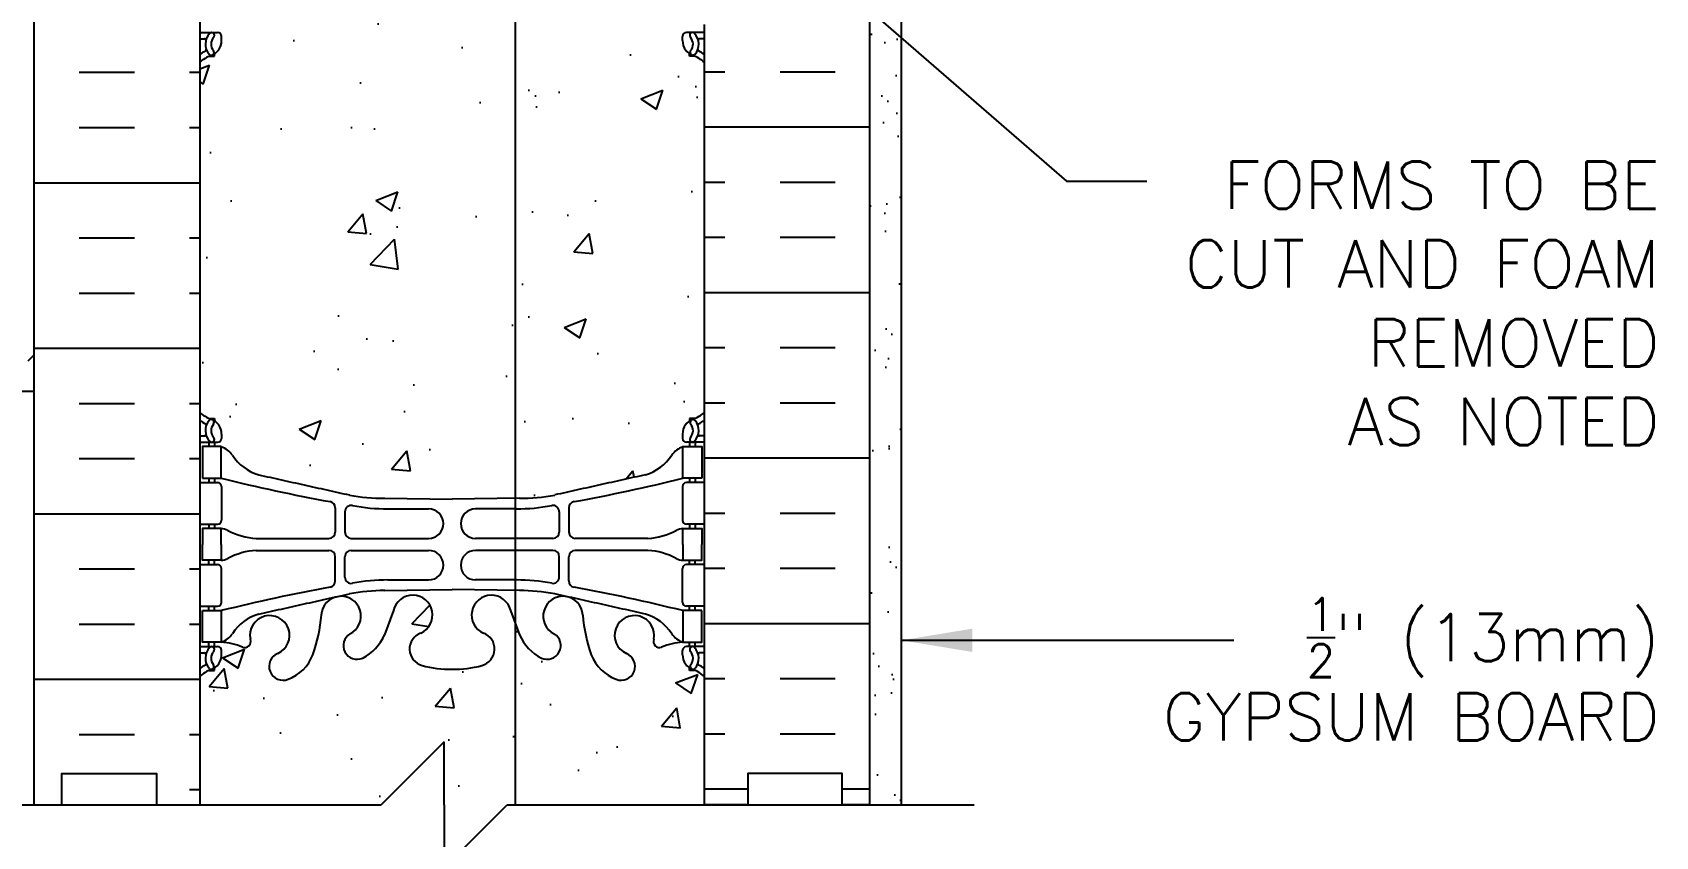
# Model space of a CAD drawing. Header units: inches. Extents: x 28.8 to 85.2, y -16 to 59.9.
# Drawn here: x 46.02 to 71.75, y 0.75 to 13.5 of the extents above; entities that cross this region are included whole.
import ezdxf

# ---------------------------------------------------------------- set-up
doc = ezdxf.new("R2010")
doc.units = ezdxf.units.IN
doc.header["$LTSCALE"] = 0.5
doc.header["$MEASUREMENT"] = 0
doc.linetypes.add('DASHED2', pattern=[0.375, 0.25, -0.125])
for name, color, linetype in [('HATCH', 12, 'Continuous'), ('line25', 2, 'Continuous'), ('LINE3', 3, 'Continuous'), ('LINE50', 5, 'Continuous'), ('LINE9', 9, 'Continuous'), ('TEXT', 4, 'Continuous'), ('Web_Edge', 9, 'Continuous')]:
    doc.layers.add(name, color=color, linetype=linetype)
doc.styles.add('DIM', font='romans.shx', dxfattribs={"width": 0.7})
doc.styles.add('ROMANS', font='romans.shx', dxfattribs={"height": 1.125})
doc.dimstyles.new('ext_12', dxfattribs={"dimscale": 12, "dimtxt": 0.09375, "dimasz": 0.09375, "dimexe": 0.09375, "dimexo": 0.0625, "dimgap": 0.0625, "dimtad": 1, "dimdec": 1, "dimzin": 3, "dimdsep": 46, "dimlunit": 4, "dimtxsty": 'DIM', "dimcen": 0.09, "dimdle": 0.09375, "dimclrt": 4, "dimadec": 0, "dimazin": 0, "dimtfac": 1, "dimtdec": 1, "dimtmove": 2, "dimatfit": 3, "dimfxl": 1, "dimfrac": 2, "dimtolj": 1, "dimtzin": 0, "dimarcsym": 0})

msp = doc.modelspace()

# ---------------------------------------------------------------- hatches: boundary and pattern name
at = {"layer": 'HATCH'}
h = msp.add_hatch(dxfattribs=at)
h.set_pattern_fill('AR-CONC', color=256, scale=0.5)
h.paths.add_polyline_path([(51.086, 37.292, 0.424827), (50.845, 37.254, 0.520567), (50.656, 37.254, 0.520567), (50.562, 37.254, 0.520567), (50.336, 37.254, 0.520567), (50.216, 37.254, 0.520567), (50.006, 37.254, 0.520567), (49.796, 37.254, 0.520567), (49.67, 37.254, 0.520567), (49.544, 37.254, 0.520567), (49.334, 37.254, 0.520567), (49.229, 37.254, 0.520567), (49.046, 37.254, 0.520567), (48.925, 37.254, 0.484838), (48.676, 37.254), (48.676, 35.22, 0.088416), (48.822, 35.122), (48.912, 35.122), (48.912, 35.081, -0.249069), (49.022, 34.874), (49.022, 34.806, -0.414214), (48.96, 34.744), (48.912, 34.744), (48.912, 34.674), (49.017, 34.674, 0.085348), (49.346, 34.749, -0.669601), (49.479, 34.629, 2.087231), (49.913, 34.854, -1), (50.076, 35.262, -0.21345), (50.469, 34.873, -0.069923), (50.605, 34.229, 0.559865), (51.086, 33.996), (51.086, 34.524, 0.028643), (51.055, 34.542, -0.614758), (51.086, 34.928)])
h.paths.add_polyline_path([(53.676, 37.279, 0.061715), (53.654, 37.254, 0.520567), (53.476, 37.254, 0.520567), (53.376, 37.254, 0.520567), (53.218, 37.254, 0.520567), (53.066, 37.254, 0.520567), (52.919, 37.254, 0.520567), (52.741, 37.254, 0.520567), (52.626, 37.254, 0.520567), (52.536, 37.254, 0.520567), (52.416, 37.254, 0.520567), (52.3, 37.254, 0.520567), (52.195, 37.254, 0.520567), (51.889, 37.254, 0.520567), (51.779, 37.254, 0.520567), (51.532, 37.254, 0.520567), (51.333, 37.254, 0.520567), (51.123, 37.254, 0.078402), (51.086, 37.292), (51.086, 34.928, -0.239532), (51.283, 34.912, -0.16372), (51.605, 34.558), (51.747, 34.171, 1.612474), (52.179, 34.531, -0.734872), (52.202, 35.042, -0.068475), (52.676, 35.104, -0.068475), (53.15, 35.042, -0.734872), (53.173, 34.531, 1.612474), (53.605, 34.171), (53.676, 34.365)])
h.paths.add_polyline_path([(56.676, 37.254), (56.676, 37.318, 0.063927), (56.656, 37.296, 0.520567), (56.562, 37.296, 0.520567), (56.336, 37.296, 0.520567), (56.216, 37.296, 0.520567), (56.006, 37.296, 0.520567), (55.796, 37.296, 0.520567), (55.67, 37.296, 0.520567), (55.544, 37.296, 0.520567), (55.334, 37.296, 0.520567), (55.229, 37.296, 0.520567), (55.046, 37.296, 0.520567), (54.925, 37.296, 0.484838), (54.676, 37.296, 0.520567), (54.593, 37.296, 0.520567), (54.504, 37.296, 0.520567), (54.373, 37.296, 0.520567), (54.273, 37.254, 0.520567), (54.068, 37.254, 0.520567), (53.874, 37.254, 0.44457), (53.676, 37.279), (53.676, 34.365), (53.747, 34.558, -0.16372), (54.069, 34.912, -1.059167), (54.276, 34.53, 1.629604), (54.747, 34.229, -0.069923), (54.883, 34.873, -0.21345), (55.276, 35.262, -1), (55.439, 34.854, 2.087231), (55.873, 34.629, -0.669601), (56.006, 34.749, 0.085348), (56.335, 34.674), (56.44, 34.674), (56.44, 34.744), (56.392, 34.744, -0.414214), (56.33, 34.806), (56.33, 34.874, -0.249069), (56.44, 35.081), (56.44, 35.122), (56.53, 35.122, 0.088416), (56.676, 35.22)])
h.paths.add_polyline_path([(54.622, 34.26, -1), (54.247, 34.26, -1)], flags=16)
edge = h.paths.add_edge_path()
edge.add_arc((56.33, 30.666), 0.5, 46.2109, 66.4218)
edge.add_line((56.53, 31.125), (56.44, 31.125))
edge.add_line((56.44, 31.125), (56.44, 31.166))
edge.add_arc((56.58, 31.374), 0.25, 180, 235.9442, ccw=False)
edge.add_line((56.33, 31.374), (56.33, 31.441))
edge.add_arc((56.392, 31.441), 0.0625, 90, 180, ccw=False)
edge.add_line((56.392, 31.504), (56.44, 31.504))
edge.add_line((56.44, 31.504), (56.44, 31.574))
edge.add_line((56.44, 31.574), (56.335, 31.574))
edge.add_arc((56.457, 31.916), 0.364, 212.0424, 250.3387, ccw=False)
edge.add_arc((55.534, 31.305), 0.743, 34.228, 73.8107)
edge.add_spline(control_points=[(55.742, 32.019), (54.304, 32.339)], knot_values=[0, 0, 1, 1], degree=1, periodic=0)
edge.add_arc((53.748, 29.408), 2.984, 79.2546, 90.0995)
edge.add_line((53.743, 32.392), (53.676, 32.393))
edge.add_line((53.676, 32.393), (53.676, 24.116))
edge.add_line((53.676, 24.116), (53.743, 24.117))
edge.add_arc((53.748, 27.1), 2.984, 269.9005, 280.7454)
edge.add_spline(control_points=[(54.304, 24.169), (55.742, 24.489)], knot_values=[0, 0, 1, 1], degree=1, periodic=0)
edge.add_arc((55.534, 25.203), 0.743, 286.1893, 325.772)
edge.add_arc((56.457, 24.592), 0.364, 109.6613, 147.9576, ccw=False)
edge.add_line((56.335, 24.935), (56.44, 24.935))
edge.add_line((56.44, 24.935), (56.44, 25.005))
edge.add_line((56.44, 25.005), (56.392, 25.005))
edge.add_arc((56.392, 25.067), 0.0625, 180, 270, ccw=False)
edge.add_line((56.33, 25.067), (56.33, 25.135))
edge.add_arc((56.58, 25.135), 0.25, 124.0558, 180, ccw=False)
edge.add_line((56.44, 25.342), (56.44, 25.384))
edge.add_line((56.44, 25.384), (56.53, 25.384))
edge.add_arc((56.33, 25.842), 0.5, 293.5782, 313.7891)
edge.add_line((56.676, 25.481), (56.676, 28.129))
edge.add_line((56.676, 28.129), (56.676, 31.027))
h.paths.add_polyline_path([(55.301, 19.629), (56.676, 19.629), (56.676, 21.289, 0.088416), (56.53, 21.386), (56.44, 21.386), (56.44, 21.428, -0.249069), (56.33, 21.635), (56.33, 21.702, -0.414214), (56.392, 21.765), (56.44, 21.765), (56.44, 21.835), (56.335, 21.835, 0.085348), (56.006, 21.759, -0.669601), (55.873, 21.879, 0.213335), (55.817, 22.129), (55.315, 22.129, 0.482079), (55.439, 21.655, -1), (55.276, 21.246, -0.21345), (54.883, 21.635, -0.069923), (54.747, 22.279, 1.629604), (54.276, 21.978, -1.059167), (54.069, 21.596, -0.16372), (53.747, 21.95), (53.676, 22.143), (53.676, 16.365), (53.747, 16.558, -0.16372), (54.069, 16.912, -1.059167), (54.276, 16.53, 1.629604), (54.747, 16.229, -0.069923), (54.883, 16.873, -0.21345), (55.276, 17.262, -1), (55.439, 16.854, 2.087231), (55.873, 16.629, -0.669601), (56.006, 16.749, 0.085348), (56.335, 16.674), (56.44, 16.674), (56.44, 16.744), (56.392, 16.744, -0.414214), (56.33, 16.806), (56.33, 16.874, -0.249069), (56.44, 17.081), (56.44, 17.122), (56.53, 17.122, 0.088416), (56.676, 17.22), (56.676, 19.129), (55.401, 19.129, 0.414214), (55.301, 19.029), (55.301, 17.629), (54.801, 17.629), (54.801, 19.129, -0.414214)])
h.paths.add_polyline_path([(56.676, 3.289, 0.088416), (56.53, 3.386), (56.44, 3.386), (56.44, 3.428, -0.249069), (56.33, 3.635), (56.33, 3.702, -0.414214), (56.392, 3.765), (56.44, 3.765), (56.44, 3.835), (56.335, 3.835, 0.085348), (56.006, 3.759, -0.669601), (55.873, 3.879, 2.087231), (55.439, 3.655, -1), (55.276, 3.246, -0.21345), (54.883, 3.635, -0.069923), (54.747, 4.279, 1.629604), (54.276, 3.978, -1.059167), (54.069, 3.596, -0.16372), (53.747, 3.95), (53.676, 4.143), (53.676, 1.254), (56.676, 1.254)])
h.paths.add_polyline_path([(53.676, 4.143), (53.605, 4.337, 1.612474), (53.173, 3.977, -0.734872), (53.15, 3.466, -0.068475), (52.676, 3.404, -0.068475), (52.202, 3.466, -0.734872), (52.179, 3.977, 1.612474), (51.747, 4.337), (51.605, 3.95, -0.16372), (51.283, 3.596, -1.059167), (51.076, 3.978, 1.629604), (50.605, 4.279, -0.069923), (50.469, 3.635, -0.21345), (50.076, 3.246, -1), (49.913, 3.655, 2.087231), (49.479, 3.879, -0.669601), (49.346, 3.759, 0.085348), (49.017, 3.835), (48.912, 3.835), (48.912, 3.765), (48.96, 3.765, -0.414214), (49.022, 3.702), (49.022, 3.635, -0.249069), (48.912, 3.428), (48.912, 3.386), (48.822, 3.386, 0.088416), (48.676, 3.289), (48.676, 1.254), (51.551, 1.254), (52.551, 2.254), (52.551, 1.254), (52.551, 0.254), (53.551, 1.254), (53.676, 1.254)])
h = msp.add_hatch(dxfattribs=at)
h.set_pattern_fill('INSUL', color=256, scale=7, style=0)
h.set_pattern_definition([(0, (36.8746, -11.6206), (0, 2.625), []), (0, (36.8746, -10.7456), (0, 2.625), [0.875, -0.875]), (0, (36.8746, -9.8706), (0, 2.625), [0.875, -0.875])])
h.paths.add_polyline_path([(56.676, 28.129), (59.301, 25.504), (59.301, 37.254), (58.863, 37.254), (58.863, 36.754), (57.363, 36.754), (57.363, 37.254), (56.676, 37.254)])
h.paths.add_polyline_path([(59.301, 16.254), (56.676, 13.629), (56.676, 1.254), (57.363, 1.254), (57.363, 1.754), (58.863, 1.754), (58.863, 1.254), (59.301, 1.254)])
h = msp.add_hatch(dxfattribs=at)
h.set_pattern_fill('INSUL', color=256, scale=7, style=0)
h.set_pattern_definition([(0, (-2877.4856, -395.7554), (0, 2.625), []), (0, (-2877.4856, -394.8804), (0, 2.625), [0.875, -0.875]), (0, (-2877.4856, -394.0054), (0, 2.625), [0.875, -0.875])])
h.paths.add_polyline_path([(46.051, 1.254), (46.488, 1.254), (46.488, 1.754), (47.988, 1.754), (47.988, 1.254), (48.676, 1.254), (48.676, 19.254), (47.988, 19.254), (47.988, 19.754), (46.488, 19.754), (46.488, 19.254), (46.051, 19.254)])
h = msp.add_hatch(dxfattribs=at)
h.set_pattern_fill('AR-SAND', color=256, scale=0.5, style=0)
h.set_pattern_definition([(37.5, (36.8746, -11.62064), (-0.031497, 0.963412), [0, -0.76, 0, -0.85, 0, -0.8125]), (7.5, (36.8746, -11.6206), (0.88489, 1.411073), [0, -0.41, 0, -0.685, 0, -0.2625]), (327.5, (36.2596, -11.62064), (1.55707, 0.00283), [0, -0.25, 0, -0.9, 0, -1.175]), (317.5, (36.2596, -11.6206), (1.503063, 0.43884), [0, -0.125, 0, -0.59, 0, -0.675])])
h.paths.add_polyline_path([(59.801, 15.443), (59.707, 15.754), (59.301, 15.754), (59.301, 1.254), (59.801, 1.254)])
h = msp.add_hatch(dxfattribs=at)
h.set_pattern_fill('AR-CONC', color=256, scale=0.5)
edge = h.paths.add_edge_path()
edge.add_arc((56.33, 12.666), 0.5, 46.2109, 66.4218)
edge.add_line((56.53, 13.125), (56.44, 13.125))
edge.add_line((56.44, 13.125), (56.44, 13.166))
edge.add_arc((56.58, 13.374), 0.25, 180, 235.9442, ccw=False)
edge.add_line((56.33, 13.374), (56.33, 13.441))
edge.add_arc((56.392, 13.441), 0.0625, 90, 180, ccw=False)
edge.add_line((56.392, 13.504), (56.44, 13.504))
edge.add_line((56.44, 13.504), (56.44, 13.574))
edge.add_line((56.44, 13.574), (56.335, 13.574))
edge.add_arc((56.457, 13.916), 0.364, 212.0424, 250.3387, ccw=False)
edge.add_arc((55.534, 13.305), 0.743, 34.228, 73.8107)
edge.add_spline(control_points=[(55.742, 14.019), (54.304, 14.339)], knot_values=[0, 0, 1, 1], degree=1, periodic=0)
edge.add_arc((53.748, 11.408), 2.984, 79.2546, 90.0995)
edge.add_line((53.743, 14.392), (53.676, 14.393))
edge.add_line((53.676, 14.393), (53.676, 6.116))
edge.add_line((53.676, 6.116), (53.743, 6.117))
edge.add_arc((53.748, 9.1), 2.984, 269.9005, 280.7454)
edge.add_spline(control_points=[(54.304, 6.169), (55.742, 6.489)], knot_values=[0, 0, 1, 1], degree=1, periodic=0)
edge.add_arc((55.534, 7.203), 0.743, 286.1893, 325.772)
edge.add_arc((56.457, 6.592), 0.364, 109.6613, 147.9576, ccw=False)
edge.add_line((56.335, 6.935), (56.44, 6.935))
edge.add_line((56.44, 6.935), (56.44, 7.005))
edge.add_line((56.44, 7.005), (56.392, 7.005))
edge.add_arc((56.392, 7.067), 0.0625, 180, 270, ccw=False)
edge.add_line((56.33, 7.067), (56.33, 7.135))
edge.add_arc((56.58, 7.135), 0.25, 124.0558, 180, ccw=False)
edge.add_line((56.44, 7.342), (56.44, 7.384))
edge.add_line((56.44, 7.384), (56.53, 7.384))
edge.add_arc((56.33, 7.842), 0.5, 293.5782, 313.7891)
edge.add_line((56.676, 7.481), (56.676, 13.027))
edge = h.paths.add_edge_path()
edge.add_line((53.676, 14.393), (52.676, 14.408))
edge.add_line((52.676, 14.408), (51.609, 14.392))
edge.add_arc((51.604, 11.408), 2.984, 89.9005, 100.7454)
edge.add_spline(control_points=[(51.048, 14.339), (49.61, 14.019)], knot_values=[0, 0, 1, 1], degree=1, periodic=0)
edge.add_arc((49.818, 13.305), 0.743, 106.1893, 145.772)
edge.add_arc((48.895, 13.916), 0.364, 289.6613, 327.9576, ccw=False)
edge.add_line((49.017, 13.574), (48.912, 13.574))
edge.add_line((48.912, 13.574), (48.912, 13.504))
edge.add_line((48.912, 13.504), (48.96, 13.504))
edge.add_arc((48.96, 13.441), 0.0625, 0, 90, ccw=False)
edge.add_line((49.022, 13.441), (49.022, 13.374))
edge.add_arc((48.772, 13.374), 0.25, 304.0558, 360, ccw=False)
edge.add_line((48.912, 13.166), (48.912, 13.125))
edge.add_line((48.912, 13.125), (48.822, 13.125))
edge.add_arc((49.022, 12.666), 0.5, 113.5782, 133.7891)
edge.add_line((48.676, 13.027), (48.676, 7.481))
edge.add_arc((49.022, 7.842), 0.5, 226.2109, 246.4218)
edge.add_line((48.822, 7.384), (48.912, 7.384))
edge.add_line((48.912, 7.384), (48.912, 7.342))
edge.add_arc((48.772, 7.135), 0.25, 0, 55.9442, ccw=False)
edge.add_line((49.022, 7.135), (49.022, 7.067))
edge.add_arc((48.96, 7.067), 0.0625, -90, 0, ccw=False)
edge.add_line((48.96, 7.005), (48.912, 7.005))
edge.add_line((48.912, 7.005), (48.912, 6.935))
edge.add_line((48.912, 6.935), (49.017, 6.935))
edge.add_arc((48.895, 6.592), 0.364, 32.0424, 70.3387, ccw=False)
edge.add_arc((49.818, 7.203), 0.743, 214.228, 253.8107)
edge.add_spline(control_points=[(49.61, 6.489), (51.048, 6.169)], knot_values=[0, 0, 1, 1], degree=1, periodic=0)
edge.add_arc((51.604, 9.1), 2.984, 259.2546, 270.0995)
edge.add_line((51.609, 6.117), (52.676, 6.101))
edge.add_line((52.676, 6.101), (53.676, 6.116))
edge.add_line((53.676, 6.116), (53.676, 14.393))

# ---------------------------------------------------------------- linework, layer by layer
at = {"layer": 'line25'}
for p, q in [((48.676, 19.254), (48.676, 1.254)), ((56.676, 1.254), (56.676, 13.629))]:
    msp.add_line(p, q, dxfattribs=at)
at = {"layer": 'LINE3'}
msp.add_line((53.676, 37.279), (53.676, 1.254), dxfattribs=at)
at = {"layer": 'LINE50'}
for p, q in [((46.051, 1.254), (46.051, 19.254)), ((59.301, 1.254), (59.301, 16.254))]:
    msp.add_line(p, q, dxfattribs=at)
for points in [[(46.051, 1.254), (46.488, 1.254), (46.488, 1.754), (47.988, 1.754), (47.988, 1.254), (48.676, 1.254)], [(59.301, 1.254), (58.863, 1.254), (58.863, 1.754), (57.363, 1.754), (57.363, 1.254), (56.676, 1.254)]]:
    msp.add_lwpolyline(points, dxfattribs=at)
at = {"layer": 'LINE9'}
for p, q in [((59.801, 1.254), (59.801, 15.754)), ((45.863, 7.813), (46.051, 7.813)), ((52.551, 2.254), (51.551, 1.254)), ((52.551, 1.254), (52.551, 2.254)), ((43.834, 1.254), (51.551, 1.254)), ((52.551, 0.254), (53.551, 1.254)), ((52.551, 1.254), (52.551, 0.254)), ((53.551, 1.254), (60.953, 1.254))]:
    msp.add_line(p, q, dxfattribs=at)
at = {"layer": 'LINE9', "linetype": 'DASHED2'}
msp.add_line((45.957, 8.295), (46.051, 8.389), dxfattribs=at)
at = {"layer": 'Web_Edge'}
for p, q in [((48.676, 13.504), (48.96, 13.504)), ((48.676, 13.404), (48.754, 13.404)), ((49.022, 13.374), (49.022, 13.441)), ((56.33, 13.374), (56.33, 13.441)), ((56.676, 13.504), (56.392, 13.504)), ((56.676, 13.404), (56.598, 13.404)), ((48.822, 13.125), (48.912, 13.125)), ((48.912, 13.125), (48.912, 13.166)), ((56.44, 13.125), (56.44, 13.166)), ((56.53, 13.125), (56.44, 13.125)), ((48.822, 7.384), (48.912, 7.384)), ((48.912, 7.384), (48.912, 7.342)), ((56.53, 7.384), (56.44, 7.384)), ((56.44, 7.384), (56.44, 7.342)), ((48.676, 7.105), (48.754, 7.105)), ((48.676, 7.005), (48.96, 7.005)), ((48.822, 7.005), (48.822, 6.935)), ((48.912, 7.005), (48.912, 6.935)), ((49.022, 7.135), (49.022, 7.067)), ((56.33, 7.135), (56.33, 7.067)), ((56.676, 7.005), (56.392, 7.005)), ((56.44, 7.005), (56.44, 6.935)), ((56.53, 7.005), (56.53, 6.935)), ((56.676, 7.105), (56.598, 7.105)), ((48.822, 6.435), (48.822, 6.365)), ((48.912, 6.435), (48.912, 6.365)), ((56.44, 6.435), (56.44, 6.365)), ((56.53, 6.435), (56.53, 6.365)), ((48.676, 6.365), (48.96, 6.365)), ((49.022, 6.302), (49.022, 5.767)), ((56.33, 6.302), (56.33, 5.767)), ((56.676, 6.365), (56.392, 6.365)), ((50.824, 5.965), (50.824, 5.58)), ((51.609, 6.117), (52.676, 6.101)), ((51.657, 5.949), (52.304, 5.949)), ((53.743, 6.117), (52.676, 6.101)), ((53.695, 5.949), (53.048, 5.949)), ((54.528, 5.965), (54.528, 5.58)), ((48.676, 5.705), (48.96, 5.705)), ((48.822, 5.705), (48.822, 5.635)), ((48.912, 5.705), (48.912, 5.635)), ((50.977, 5.903), (50.977, 5.58)), ((54.375, 5.903), (54.375, 5.58)), ((56.676, 5.705), (56.392, 5.705)), ((56.44, 5.705), (56.44, 5.635)), ((56.53, 5.705), (56.53, 5.635)), ((49.57, 5.479), (50.724, 5.48)), ((51.077, 5.48), (52.304, 5.48)), ((54.275, 5.48), (53.048, 5.48)), ((55.782, 5.479), (54.628, 5.48)), ((49.57, 5.29), (50.724, 5.289)), ((50.824, 4.805), (50.824, 5.189)), ((50.977, 4.867), (50.977, 5.189)), ((51.077, 5.289), (52.304, 5.289)), ((54.275, 5.289), (53.048, 5.289)), ((54.375, 4.867), (54.375, 5.189)), ((54.528, 4.805), (54.528, 5.189)), ((55.782, 5.29), (54.628, 5.289)), ((48.676, 5.065), (48.96, 5.065)), ((48.822, 5.065), (48.822, 5.135)), ((48.912, 5.065), (48.912, 5.135)), ((49.022, 4.467), (49.022, 5.002)), ((56.33, 4.467), (56.33, 5.002)), ((56.676, 5.065), (56.392, 5.065)), ((56.44, 5.065), (56.44, 5.135)), ((56.53, 5.065), (56.53, 5.135)), ((51.609, 4.653), (52.676, 4.669)), ((51.657, 4.821), (52.304, 4.821)), ((53.743, 4.653), (52.676, 4.669)), ((53.695, 4.821), (53.048, 4.821)), ((48.676, 4.405), (48.96, 4.405)), ((48.822, 4.335), (48.822, 4.405)), ((48.912, 4.335), (48.912, 4.405)), ((56.676, 4.405), (56.392, 4.405)), ((56.44, 4.335), (56.44, 4.405)), ((56.53, 4.335), (56.53, 4.405)), ((51.747, 4.337), (51.605, 3.95)), ((53.605, 4.337), (53.747, 3.95)), ((48.676, 3.765), (48.96, 3.765)), ((48.676, 3.665), (48.754, 3.665)), ((48.822, 3.765), (48.822, 3.835)), ((48.912, 3.765), (48.912, 3.835)), ((49.022, 3.635), (49.022, 3.702)), ((56.33, 3.635), (56.33, 3.702)), ((56.676, 3.765), (56.392, 3.765)), ((56.44, 3.765), (56.44, 3.835)), ((56.53, 3.765), (56.53, 3.835)), ((56.676, 3.665), (56.598, 3.665)), ((48.822, 3.386), (48.912, 3.386)), ((48.912, 3.386), (48.912, 3.428)), ((56.44, 3.386), (56.44, 3.428)), ((56.53, 3.386), (56.44, 3.386))]:
    msp.add_line(p, q, dxfattribs=at)
for points in [[(48.717, 6.435), (49.017, 6.435), (49.017, 6.935), (48.717, 6.935)], [(56.635, 6.435), (56.335, 6.435), (56.335, 6.935), (56.635, 6.935)], [(48.717, 4.335), (49.017, 4.335), (49.017, 3.835), (48.717, 3.835)], [(56.635, 4.335), (56.335, 4.335), (56.335, 3.835), (56.635, 3.835)]]:
    msp.add_lwpolyline(points, close=True, dxfattribs=at)
for points in [[(49.017, 5.385), (49.017, 5.635), (48.717, 5.635), (48.717, 5.385)], [(56.335, 5.385), (56.335, 5.635), (56.635, 5.635), (56.635, 5.385)], [(49.017, 5.385), (49.017, 5.135), (48.717, 5.135), (48.717, 5.385)], [(56.335, 5.385), (56.335, 5.135), (56.635, 5.135), (56.635, 5.385)]]:
    msp.add_lwpolyline(points, dxfattribs=at)
for centre, radius, start, end in [((48.754, 13.384), 0.0196, 344.5099, 90.5968), ((49.016, 13.319), 0.25, 137.5391, 219.8855), ((48.864, 13.457), 0.045, 317.5391, 137.5391), ((49.016, 13.319), 0.16, 137.5391, 219.9999), ((48.96, 13.441), 0.0625, 360, 90), ((56.392, 13.441), 0.0625, 90, 180), ((56.488, 13.457), 0.045, 42.4609, 222.4609), ((56.336, 13.319), 0.16, 320.0001, 42.4609), ((56.336, 13.319), 0.25, 320.1145, 42.4609), ((56.598, 13.384), 0.0196, 89.4032, 195.4901), ((49.022, 12.666), 0.6, 114.9252, 125.2168), ((49.022, 12.666), 0.5, 109.4712, 133.7891), ((48.76, 13.23), 0.021, 296.0043, 16.536), ((48.858, 13.188), 0.045, 220.8121, 38.552), ((48.772, 13.374), 0.25, 289.4712, 360), ((56.58, 13.374), 0.25, 180, 250.5288), ((56.494, 13.188), 0.045, 141.448, 319.1879), ((56.33, 12.666), 0.5, 46.2109, 70.5288), ((56.592, 13.23), 0.021, 163.464, 243.9957), ((56.33, 12.666), 0.6, 54.7832, 65.0748), ((49.022, 7.842), 0.5, 226.2109, 250.5288), ((56.33, 7.842), 0.5, 289.4712, 313.7891), ((49.022, 7.842), 0.6, 234.7832, 245.0748), ((49.016, 7.189), 0.25, 140.1145, 222.4609), ((48.76, 7.279), 0.021, 343.464, 63.9957), ((48.858, 7.32), 0.045, 321.448, 139.1879), ((48.772, 7.135), 0.25, 0, 70.5288), ((49.016, 7.189), 0.16, 140.0001, 222.4609), ((56.58, 7.135), 0.25, 109.4712, 180), ((56.494, 7.32), 0.045, 40.8121, 218.552), ((56.336, 7.189), 0.16, 317.5391, 39.9999), ((56.336, 7.189), 0.25, 317.5391, 39.8855), ((56.592, 7.279), 0.021, 116.0043, 196.536), ((56.33, 7.842), 0.6, 294.9252, 305.2168), ((48.754, 7.124), 0.0196, 269.4032, 15.4901), ((48.864, 7.051), 0.045, 222.4609, 42.4609), ((48.96, 7.067), 0.0625, 270, 0), ((56.392, 7.067), 0.0625, 180, 270), ((56.488, 7.051), 0.045, 137.5391, 317.5391), ((56.598, 7.124), 0.0196, 164.5099, 270.5968), ((48.895, 6.592), 0.364, 34.9775, 70.3387), ((49.818, 7.203), 0.743, 212.7919, 253.8107), ((55.534, 7.203), 0.743, 286.1893, 327.2081), ((56.457, 6.592), 0.364, 109.6613, 145.0225), ((55.826, 33.855), 28.253, 256.0552, 259.6343), ((49.526, 33.855), 28.253, 280.3657, 283.9448), ((48.96, 6.302), 0.0625, 0, 90), ((56.392, 6.302), 0.0625, 90, 180), ((50.724, 5.965), 0.1, 360, 79.6343), ((51.077, 5.903), 0.1, 79.2546, 180), ((51.604, 9.1), 2.984, 259.2546, 270.0995), ((51.652, 8.933), 2.984, 259.2546, 270.0995), ((52.304, 5.714), 0.234, 270, 90), ((53.048, 5.714), 0.234, 90, 270), ((53.7, 8.933), 2.984, 269.9005, 280.7454), ((53.748, 9.1), 2.984, 269.9005, 280.7454), ((54.275, 5.903), 0.1, 0, 100.7454), ((54.628, 5.965), 0.1, 100.3657, 180), ((48.96, 5.767), 0.0625, 270, 0), ((56.392, 5.767), 0.0625, 180, 270), ((49.013, 5.416), 0.219, 60.4937, 88.92), ((49.655, 6.636), 1.16, 242.5844, 265.8032), ((50.724, 5.58), 0.1, 270.0388, 360), ((51.077, 5.58), 0.1, 180, 270), ((54.275, 5.58), 0.1, 270, 0), ((54.628, 5.58), 0.1, 180, 269.9612), ((55.697, 6.636), 1.16, 274.1968, 297.4156), ((56.339, 5.416), 0.219, 91.08, 119.5063), ((49.013, 5.353), 0.219, 271.08, 299.5063), ((49.655, 4.134), 1.16, 94.1968, 117.4156), ((50.724, 5.189), 0.1, 0, 89.9612), ((51.077, 5.189), 0.1, 90, 180), ((52.304, 5.055), 0.234, 270, 90), ((53.048, 5.055), 0.234, 90, 270), ((54.275, 5.189), 0.1, 0, 90), ((54.628, 5.189), 0.1, 90.0388, 180), ((55.697, 4.134), 1.16, 62.5844, 85.8032), ((56.339, 5.353), 0.219, 240.4937, 268.92), ((48.96, 5.002), 0.0625, 0, 90), ((56.392, 5.002), 0.0625, 90, 180), ((55.826, -23.086), 28.253, 100.3657, 103.9448), ((50.724, 4.805), 0.1, 280.3657, 0), ((51.077, 4.867), 0.1, 180, 280.7454), ((51.604, 1.669), 2.984, 89.9005, 100.7454), ((51.652, 1.837), 2.984, 89.9005, 100.7454), ((53.7, 1.837), 2.984, 79.2546, 90.0995), ((53.748, 1.669), 2.984, 79.2546, 90.0995), ((54.275, 4.867), 0.1, 259.2546, 0), ((54.628, 4.805), 0.1, 180, 259.6343), ((49.526, -23.086), 28.253, 76.0552, 79.6343), ((48.96, 4.467), 0.0625, 270, 0), ((50.917, 4.248), 0.314, 296.0652, 177.2643), ((52.052, 4.264), 0.314, 293.8084, 166.5854), ((53.3, 4.264), 0.314, 13.4146, 246.1916), ((54.435, 4.248), 0.314, 2.7357, 243.9348), ((56.392, 4.467), 0.0625, 180, 270), ((49.818, 3.566), 0.743, 106.1893, 147.2081), ((49.786, 3.942), 0.314, 293.8084, 191.4114), ((48.246, 4.444), 2.365, 339.9985, 355.6105), ((57.106, 4.444), 2.365, 184.3895, 200.0015), ((55.566, 3.942), 0.314, 348.5886, 246.1916), ((55.534, 3.566), 0.743, 32.7919, 73.8107), ((48.895, 4.177), 0.364, 289.6613, 325.0225), ((49.388, 3.847), 0.0968, 249.5669, 19.8449), ((51.169, 3.781), 0.217, 121.463, 294.4736), ((50.918, 4.251), 0.75, 297.0295, 336.3062), ((52.27, 3.725), 0.268, 109.9662, 255.2108), ((53.082, 3.725), 0.268, 284.7892, 70.0338), ((54.434, 4.251), 0.75, 203.6938, 242.9705), ((54.183, 3.781), 0.217, 245.5264, 58.537), ((55.964, 3.847), 0.0968, 160.1551, 290.4331), ((56.457, 4.177), 0.364, 214.9775, 250.3387), ((48.754, 3.645), 0.0196, 344.5099, 90.5968), ((49.016, 3.58), 0.25, 137.5391, 219.8855), ((48.864, 3.719), 0.045, 317.5391, 137.5391), ((48.772, 3.635), 0.25, 289.4712, 360), ((49.016, 3.58), 0.16, 137.5391, 219.9999), ((48.96, 3.702), 0.0625, 360, 90), ((48.962, 2.839), 0.997, 66.8533, 86.8462), ((49.995, 3.45), 0.22, 111.8037, 291.8037), ((49.837, 3.879), 0.677, 290.6803, 338.8761), ((55.515, 3.879), 0.677, 201.1239, 249.3197), ((55.357, 3.45), 0.22, 248.1963, 68.1963), ((56.39, 2.839), 0.997, 93.1538, 113.1467), ((56.392, 3.702), 0.0625, 90, 180), ((56.58, 3.635), 0.25, 180, 250.5288), ((56.488, 3.719), 0.045, 42.4609, 222.4609), ((56.336, 3.58), 0.16, 320.0001, 42.4609), ((56.336, 3.58), 0.25, 320.1145, 42.4609), ((56.598, 3.645), 0.0196, 89.4032, 195.4901), ((49.022, 2.928), 0.6, 114.9252, 125.2168), ((49.022, 2.928), 0.5, 109.4712, 133.7891), ((48.76, 3.491), 0.021, 296.0043, 16.536), ((48.858, 3.449), 0.045, 220.8121, 38.552), ((52.664, 5.158), 1.754, 254.7082, 270.3771), ((52.688, 5.158), 1.754, 269.6229, 285.2918), ((56.494, 3.449), 0.045, 141.448, 319.1879), ((56.33, 2.928), 0.5, 46.2109, 70.5288), ((56.592, 3.491), 0.021, 163.464, 243.9957), ((56.33, 2.928), 0.6, 54.7832, 65.0748)]:
    msp.add_arc(centre, radius, start, end, dxfattribs=at)
for points in [[(49.61, 6.489), (51.048, 6.169)], [(55.742, 6.489), (54.304, 6.169)], [(49.61, 4.28), (51.048, 4.601)], [(55.742, 4.28), (54.304, 4.601)]]:
    msp.add_open_spline(points, degree=1, dxfattribs=at)

# ---------------------------------------------------------------- texts
at = {"layer": 'TEXT', "char_height": 0.75, "attachment_point": 6, "style": 'ROMANS'}
for s, insert, width in [('FORMS TO BE \\PCUT AND FOAM REMOVED \\PAS NOTED', (71.819, 9.208), 11.43486), ('\\A1;{\\H0.7x;\\S1/2;}" (13mm) GYPSUM BOARD', (71.819, 3.407), 9.40744)]:
    msp.add_mtext(s, dxfattribs=dict(at, insert=insert, width=width))

# ---------------------------------------------------------------- leaders
at = {"layer": 'TEXT'}
for points in [[(58.015, 14.968), (62.418, 11.147), (63.69, 11.147)], [(59.801, 3.864), (65.067, 3.864)]]:
    msp.add_leader(points, dimstyle='ext_12', override={"dimgap": 0.0625, "dimtad": 0}, dxfattribs=at)

doc.saveas('drawing.dxf')
